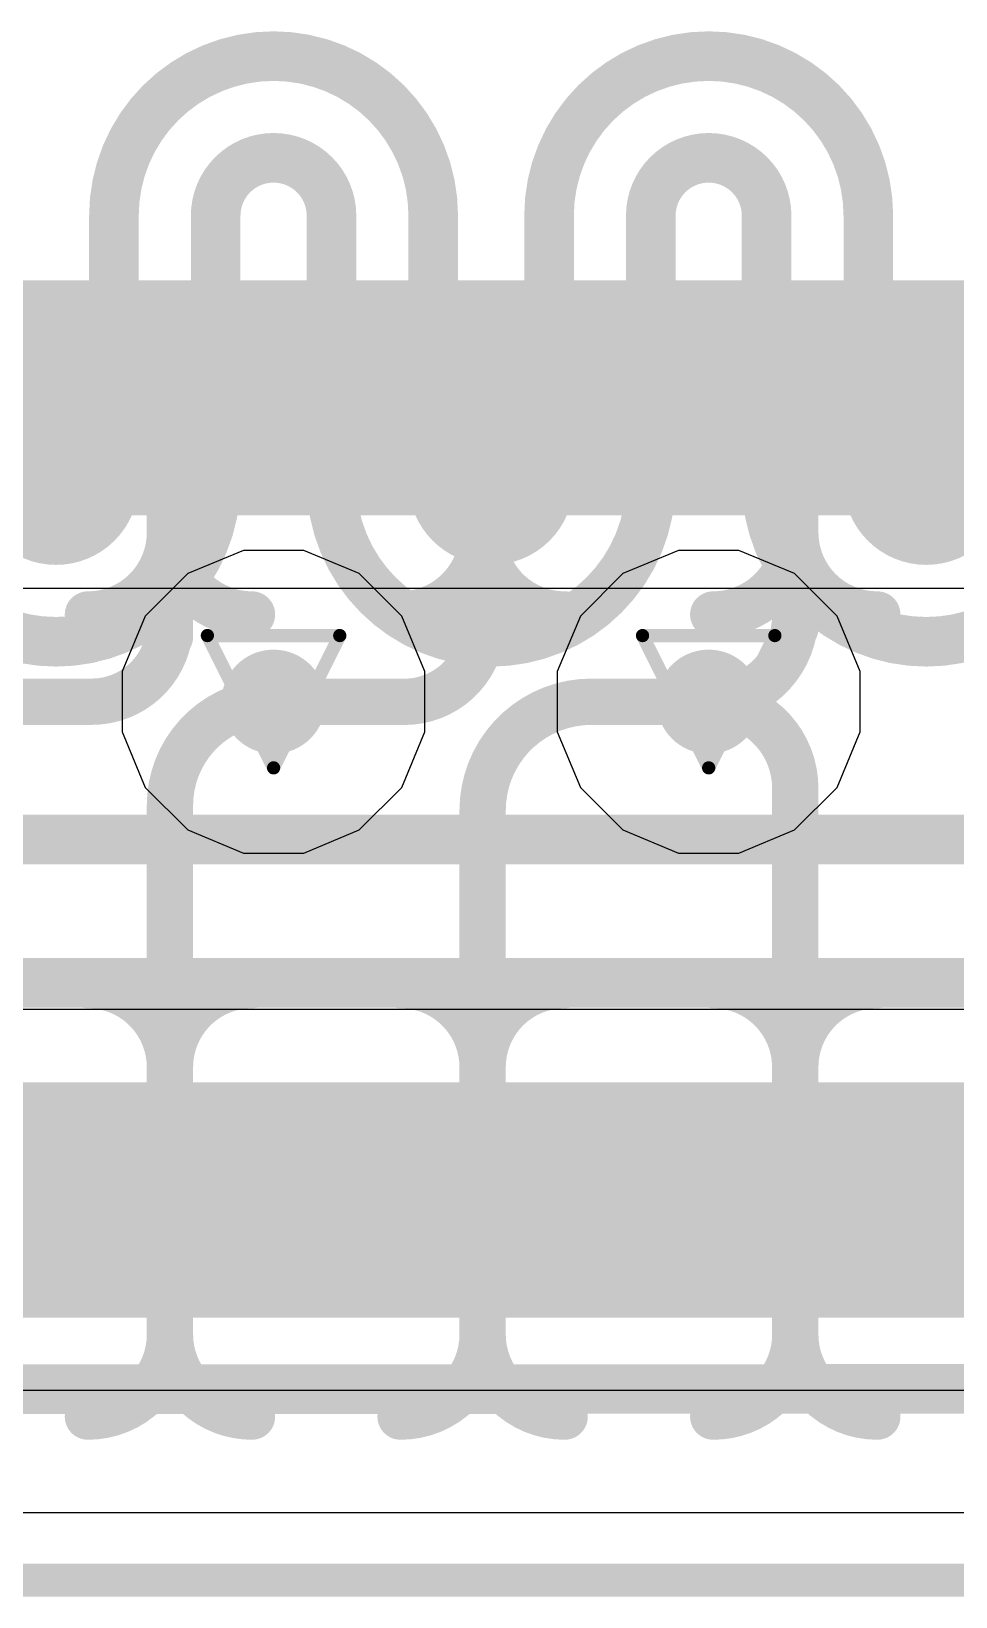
# Model space of a CAD drawing. Header units: inches. Extents: x -5 to 234, y -4 to 104.
# Drawn here: x 64.77 to 68.32, y -3.56 to 2.45 of the extents above; entities that cross this region are included whole.
import ezdxf

# ---------------------------------------------------------------- set-up
doc = ezdxf.new("R2010")
doc.units = ezdxf.units.IN
for name, color, linetype in [('Board Outline', 216, 'Continuous'), ('Bottom Layer', 5, 'Continuous'), ('Drill Drawing', 1, 'Continuous'), ('GND', 16, 'Continuous'), ('POWER', 76, 'Continuous'), ('Top Layer', 1, 'Continuous'), ('Top Solder', 216, 'Continuous'), ('Via Holes', 16, 'Continuous')]:
    doc.layers.add(name, color=color, linetype=linetype)

# ---------------------------------------------------------------- blocks, each defined once
blk = doc.blocks.new('DF40C_100DS_0_4V_51__13')
at = {"layer": 'Top Layer'}
for points in [[(-6.4999997, 0.35000057), (-6.300000099999999, 0.35000057), (-6.300000099999999, -0.35000057), (-6.4999997, -0.35000057)], [(-6.100000499999999, 0.35000057), (-5.900000899999999, 0.35000057), (-5.900000899999999, -0.35000057), (-6.100000499999999, -0.35000057)], [(-5.7000013, 0.35000057), (-5.500001699999999, 0.35000057), (-5.500001699999999, -0.35000057), (-5.7000013, -0.35000057)], [(-5.29999956, 0.35000057), (-5.09999996, 0.35000057), (-5.09999996, -0.35000057), (-5.29999956, -0.35000057)], [(-4.9000029, 0.35000057), (-4.7000033, 0.35000057), (-4.7000033, -0.35000057), (-4.9000029, -0.35000057)], [(-4.49999862, 0.35000057), (-4.29999902, 0.35000057), (-4.29999902, -0.35000057), (-4.49999862, -0.35000057)], [(-4.09999688, 0.34999803), (-3.89999728, 0.34999803), (-3.89999728, -0.35000311), (-4.09999688, -0.35000311)], [(-3.69999768, 0.35000057), (-3.49999808, 0.35000057), (-3.49999808, -0.35000057), (-3.69999768, -0.35000057)], [(-3.300001019999999, 0.35000057), (-3.10000142, 0.35000057), (-3.10000142, -0.35000057), (-3.300001019999999, -0.35000057)], [(-6.50000224, -2.72999835), (-6.30000264, -2.72999835), (-6.30000264, -3.42999949), (-6.50000224, -3.42999949)], [(-6.099995419999999, -2.72999835), (-5.89999582, -2.72999835), (-5.89999582, -3.42999949), (-6.099995419999999, -3.42999949)], [(-5.7000013, -2.72999835), (-5.500001699999999, -2.72999835), (-5.500001699999999, -3.42999949), (-5.7000013, -3.42999949)], [(-5.29999448, -2.72999835), (-5.09999488, -2.72999835), (-5.09999488, -3.42999949), (-5.29999448, -3.42999949)], [(-4.90000036, -2.72999835), (-4.700000759999999, -2.72999835), (-4.700000759999999, -3.42999949), (-4.90000036, -3.42999949)], [(-4.50000116, -2.72999835), (-4.30000156, -2.72999835), (-4.30000156, -3.42999949), (-4.50000116, -3.42999949)], [(-4.09999688, -2.72999581), (-3.89999728, -2.72999581), (-3.89999728, -3.42999695), (-4.09999688, -3.42999695)], [(-3.70000022, -2.72999835), (-3.50000062, -2.72999835), (-3.50000062, -3.42999949), (-3.70000022, -3.42999949)], [(-3.300001019999999, -2.72999835), (-3.10000142, -2.72999835), (-3.10000142, -3.42999949), (-3.300001019999999, -3.42999949)]]:
    blk.add_hatch(color=1, dxfattribs=at).paths.add_polyline_path(points)
at = {"layer": 'Top Solder'}
for points in [[(-6.6015997, 0.45160057), (-6.1984001, 0.45160057), (-6.1984001, -0.45160057), (-6.6015997, -0.45160057)], [(-6.2016005, 0.45160057), (-5.7984009, 0.45160057), (-5.7984009, -0.45160057), (-6.2016005, -0.45160057)], [(-5.8016013, 0.45160057), (-5.398401699999999, 0.45160057), (-5.398401699999999, -0.45160057), (-5.8016013, -0.45160057)], [(-5.401599559999999, 0.45160057), (-4.99839996, 0.45160057), (-4.99839996, -0.45160057), (-5.401599559999999, -0.45160057)], [(-5.001602899999999, 0.45160057), (-4.598403299999999, 0.45160057), (-4.598403299999999, -0.45160057), (-5.001602899999999, -0.45160057)], [(-4.60159862, 0.45160057), (-4.19839902, 0.45160057), (-4.19839902, -0.45160057), (-4.60159862, -0.45160057)], [(-4.201596879999999, 0.4515980299999999), (-3.79839728, 0.4515980299999999), (-3.79839728, -0.45160311), (-4.201596879999999, -0.45160311)], [(-3.80159768, 0.45160057), (-3.39839808, 0.45160057), (-3.39839808, -0.45160057), (-3.80159768, -0.45160057)], [(-3.40160102, 0.45160057), (-2.99840142, 0.45160057), (-2.99840142, -0.45160057), (-3.40160102, -0.45160057)], [(-3.00159928, 0.45160057), (-2.59839968, 0.45160057), (-2.59839968, -0.45160057), (-3.00159928, -0.45160057)], [(-6.60160224, -2.62839835), (-6.198402639999999, -2.62839835), (-6.198402639999999, -3.53159949), (-6.60160224, -3.53159949)], [(-6.201595419999999, -2.62839835), (-5.79839582, -2.62839835), (-5.79839582, -3.53159949), (-6.201595419999999, -3.53159949)], [(-5.8016013, -2.62839835), (-5.398401699999999, -2.62839835), (-5.398401699999999, -3.53159949), (-5.8016013, -3.53159949)], [(-5.40159448, -2.62839835), (-4.998394879999999, -2.62839835), (-4.998394879999999, -3.53159949), (-5.40159448, -3.53159949)], [(-5.001600359999999, -2.62839835), (-4.59840076, -2.62839835), (-4.59840076, -3.53159949), (-5.001600359999999, -3.53159949)], [(-4.60160116, -2.62839835), (-4.19840156, -2.62839835), (-4.19840156, -3.53159949), (-4.60160116, -3.53159949)], [(-4.201596879999999, -2.62839581), (-3.79839728, -2.62839581), (-3.79839728, -3.53159695), (-4.201596879999999, -3.53159695)], [(-3.80160022, -2.62839835), (-3.39840062, -2.62839835), (-3.39840062, -3.53159949), (-3.80160022, -3.53159949)], [(-3.40160102, -2.62839835), (-2.99840142, -2.62839835), (-2.99840142, -3.53159949), (-3.40160102, -3.53159949)], [(-3.00159928, -2.62839835), (-2.59839968, -2.62839835), (-2.59839968, -3.53159949), (-3.00159928, -3.53159949)]]:
    blk.add_hatch(color=216, dxfattribs=at).paths.add_polyline_path(points)

msp = doc.modelspace()

# ---------------------------------------------------------------- hatches: boundary and pattern name
at = {"layer": 'Bottom Layer'}
h = msp.add_hatch(color=5, dxfattribs=at)
edge = h.paths.add_edge_path()
edge.add_arc((65.69759275999999, -0.12700254), 0.1999996, 0, 360)
h = msp.add_hatch(color=5, dxfattribs=at)
edge = h.paths.add_edge_path()
edge.add_arc((67.36760212, -0.12700254), 0.1999996, 0, 360)
at = {"layer": 'GND'}
h = msp.add_hatch(color=16, dxfattribs=at)
edge = h.paths.add_edge_path()
edge.add_arc((65.69759275999999, -0.12700254), 0.1999996, 0, 360)
h = msp.add_hatch(color=16, dxfattribs=at)
edge = h.paths.add_edge_path()
edge.add_arc((67.36760212, -0.12700254), 0.1999996, 0, 360)
at = {"layer": 'POWER'}
h = msp.add_hatch(color=76, dxfattribs=at)
edge = h.paths.add_edge_path()
edge.add_arc((65.69759275999999, -0.12700254), 0.1999996, 0, 360)
h = msp.add_hatch(color=76, dxfattribs=at)
edge = h.paths.add_edge_path()
edge.add_arc((67.36760212, -0.12700254), 0.1999996, 0, 360)
at = {"layer": 'Top Layer'}
h = msp.add_hatch(color=1, dxfattribs=at)
edge = h.paths.add_edge_path()
edge.add_arc((65.69759275999999, -0.12700254), 0.1999996, 0, 360)
h = msp.add_hatch(color=1, dxfattribs=at)
edge = h.paths.add_edge_path()
edge.add_arc((67.36760212, -0.12700254), 0.1999996, 0, 360)
at = {"layer": 'Via Holes'}
h = msp.add_hatch(color=7, dxfattribs=at)
edge = h.paths.add_edge_path()
edge.add_arc((65.69759275999999, -0.12700254), 0.0999998, 0, 360)
h = msp.add_hatch(color=7, dxfattribs=at)
edge = h.paths.add_edge_path()
edge.add_arc((67.36760212, -0.12700254), 0.0999998, 0, 360)

# ---------------------------------------------------------------- linework, layer by layer
at = {"layer": 'Board Outline'}
msp.add_lwpolyline([(-0.4520183999999999, -3.5000438, 0.127, 0.127, 0), (88.4519821, -3.5000438, 0.127, 0.127, 0)], format="xyseb", dxfattribs=at)
at = {"layer": 'Bottom Layer'}
for points in [[(65.08484062, 1.73925992, 0.1905, 0.1905, -0.9999999999999999), (66.31034998, 1.73925992, 0.1905, 0.1905, 0)], [(66.75484997999999, 1.73925992, 0.1905, 0.1905, -0.9999999999999999), (67.98035934, 1.73925992, 0.1905, 0.1905, 0)], [(65.4753453, 1.73925992, 0.1905, 0.1905, -0.9999999999999999), (65.9198453, 1.73925992, 0.1905, 0.1905, 0)], [(67.14535466, 1.73925992, 0.1905, 0.1905, -0.9999999999999999), (67.58985466, 1.73925992, 0.1905, 0.1905, 0)], [(65.08484062, 0.71591678, 0.1905, 0.1905, 0), (65.08484062, 1.73925992, 0.1905, 0.1905, 0)], [(65.4753453, 0.71591678, 0.1905, 0.1905, 0), (65.4753453, 1.73925992, 0.1905, 0.1905, 0)], [(65.9198453, 0.71591678, 0.1905, 0.1905, 0), (65.9198453, 1.73925992, 0.1905, 0.1905, 0)], [(66.31034998, 0.71591678, 0.1905, 0.1905, 0), (66.31034998, 1.73925992, 0.1905, 0.1905, 0)], [(66.75484997999999, 0.71591678, 0.1905, 0.1905, 0), (66.75484997999999, 1.73925992, 0.1905, 0.1905, 0)], [(67.14535466, 0.71591678, 0.1905, 0.1905, 0), (67.14535466, 1.73925992, 0.1905, 0.1905, 0)], [(67.58985466, 0.71591678, 0.1905, 0.1905, 0), (67.58985466, 1.73925992, 0.1905, 0.1905, 0)], [(67.98035934, 0.71591678, 0.1905, 0.1905, 0), (67.98035934, 1.73925992, 0.1905, 0.1905, 0)], [(65.4753453, 0.71591678, 0.1905, 0.1905, -0.9999999999999999), (64.24983594, 0.71591678, 0.1905, 0.1905, 0)], [(65.08484062, 0.71591678, 0.1905, 0.1905, -0.9999999999999999), (64.64034061999999, 0.71591678, 0.1905, 0.1905, 0)], [(67.14535466, 0.71591678, 0.1905, 0.1905, -0.9999999999999999), (65.9198453, 0.71591678, 0.1905, 0.1905, 0)], [(66.75484997999999, 0.71591678, 0.1905, 0.1905, -0.9999999999999999), (66.31034998, 0.71591678, 0.1905, 0.1905, 0)], [(68.81536401999999, 0.71591678, 0.1905, 0.1905, -0.9999999999999999), (67.58985466, 0.71591678, 0.1905, 0.1905, 0)], [(68.42485934, 0.71591678, 0.1905, 0.1905, -0.9999999999999999), (67.98035934, 0.71591678, 0.1905, 0.1905, 0)], [(60.1213174, -0.6559346799999999, 0.18999962, 0.18999962, 0), (77.78324549999999, -0.6559346799999999, 0.18999962, 0.18999962, 0)], [(61.29992058, -1.20635268, 0.18999962, 0.18999962, 0), (77.73409142, -1.20635268, 0.18999962, 0.18999962, 0)], [(60.82910871999999, -2.37709964, 0.1905, 0.1905, 0), (80.04775202, -2.37243874, 0.1905, 0.1905, 0)], [(56.84258887999999, -2.7685619, 0.1905, 0.1905, 0), (80.04784854, -2.76293834, 0.1905, 0.1905, 0)]]:
    msp.add_lwpolyline(points, format="xyseb", dxfattribs=at)
for points in [[(65.03721562, 1.73925992, 0.09524999999999999, 0.09524999999999999, 1), (65.13246561999999, 1.73925992, 0.09524999999999999, 0.09524999999999999, 1)], [(65.03721562, 1.73925992, 0.09524999999999999, 0.09524999999999999, 1), (65.13246561999999, 1.73925992, 0.09524999999999999, 0.09524999999999999, 1)], [(65.42772029999999, 1.73925992, 0.09524999999999999, 0.09524999999999999, 1), (65.5229703, 1.73925992, 0.09524999999999999, 0.09524999999999999, 1)], [(65.42772029999999, 1.73925992, 0.09524999999999999, 0.09524999999999999, 1), (65.5229703, 1.73925992, 0.09524999999999999, 0.09524999999999999, 1)], [(65.8722203, 1.73925992, 0.09524999999999999, 0.09524999999999999, 1), (65.9674703, 1.73925992, 0.09524999999999999, 0.09524999999999999, 1)], [(65.8722203, 1.73925992, 0.09524999999999999, 0.09524999999999999, 1), (65.9674703, 1.73925992, 0.09524999999999999, 0.09524999999999999, 1)], [(66.26272498, 1.73925992, 0.09524999999999999, 0.09524999999999999, 1), (66.35797498, 1.73925992, 0.09524999999999999, 0.09524999999999999, 1)], [(66.26272498, 1.73925992, 0.09524999999999999, 0.09524999999999999, 1), (66.35797498, 1.73925992, 0.09524999999999999, 0.09524999999999999, 1)], [(66.70722497999999, 1.73925992, 0.09524999999999999, 0.09524999999999999, 1), (66.80247498, 1.73925992, 0.09524999999999999, 0.09524999999999999, 1)], [(66.70722497999999, 1.73925992, 0.09524999999999999, 0.09524999999999999, 1), (66.80247498, 1.73925992, 0.09524999999999999, 0.09524999999999999, 1)], [(67.09772966, 1.73925992, 0.09524999999999999, 0.09524999999999999, 1), (67.19297965999999, 1.73925992, 0.09524999999999999, 0.09524999999999999, 1)], [(67.09772966, 1.73925992, 0.09524999999999999, 0.09524999999999999, 1), (67.19297965999999, 1.73925992, 0.09524999999999999, 0.09524999999999999, 1)], [(67.54222965999999, 1.73925992, 0.09524999999999999, 0.09524999999999999, 1), (67.63747966, 1.73925992, 0.09524999999999999, 0.09524999999999999, 1)], [(67.54222965999999, 1.73925992, 0.09524999999999999, 0.09524999999999999, 1), (67.63747966, 1.73925992, 0.09524999999999999, 0.09524999999999999, 1)], [(67.93273434, 1.73925992, 0.09524999999999999, 0.09524999999999999, 1), (68.02798433999999, 1.73925992, 0.09524999999999999, 0.09524999999999999, 1)], [(67.93273434, 1.73925992, 0.09524999999999999, 0.09524999999999999, 1), (68.02798433999999, 1.73925992, 0.09524999999999999, 0.09524999999999999, 1)], [(65.03721562, 0.71591678, 0.09524999999999999, 0.09524999999999999, 1), (65.13246561999999, 0.71591678, 0.09524999999999999, 0.09524999999999999, 1)], [(65.03721562, 0.71591678, 0.09524999999999999, 0.09524999999999999, 1), (65.13246561999999, 0.71591678, 0.09524999999999999, 0.09524999999999999, 1)], [(65.42772029999999, 0.71591678, 0.09524999999999999, 0.09524999999999999, 1), (65.5229703, 0.71591678, 0.09524999999999999, 0.09524999999999999, 1)], [(65.42772029999999, 0.71591678, 0.09524999999999999, 0.09524999999999999, 1), (65.5229703, 0.71591678, 0.09524999999999999, 0.09524999999999999, 1)], [(65.8722203, 0.71591678, 0.09524999999999999, 0.09524999999999999, 1), (65.9674703, 0.71591678, 0.09524999999999999, 0.09524999999999999, 1)], [(65.8722203, 0.71591678, 0.09524999999999999, 0.09524999999999999, 1), (65.9674703, 0.71591678, 0.09524999999999999, 0.09524999999999999, 1)], [(66.26272498, 0.71591678, 0.09524999999999999, 0.09524999999999999, 1), (66.35797498, 0.71591678, 0.09524999999999999, 0.09524999999999999, 1)], [(66.26272498, 0.71591678, 0.09524999999999999, 0.09524999999999999, 1), (66.35797498, 0.71591678, 0.09524999999999999, 0.09524999999999999, 1)], [(66.70722497999999, 0.71591678, 0.09524999999999999, 0.09524999999999999, 1), (66.80247498, 0.71591678, 0.09524999999999999, 0.09524999999999999, 1)], [(66.70722497999999, 0.71591678, 0.09524999999999999, 0.09524999999999999, 1), (66.80247498, 0.71591678, 0.09524999999999999, 0.09524999999999999, 1)], [(67.09772966, 0.71591678, 0.09524999999999999, 0.09524999999999999, 1), (67.19297965999999, 0.71591678, 0.09524999999999999, 0.09524999999999999, 1)], [(67.09772966, 0.71591678, 0.09524999999999999, 0.09524999999999999, 1), (67.19297965999999, 0.71591678, 0.09524999999999999, 0.09524999999999999, 1)], [(67.54222965999999, 0.71591678, 0.09524999999999999, 0.09524999999999999, 1), (67.63747966, 0.71591678, 0.09524999999999999, 0.09524999999999999, 1)], [(67.54222965999999, 0.71591678, 0.09524999999999999, 0.09524999999999999, 1), (67.63747966, 0.71591678, 0.09524999999999999, 0.09524999999999999, 1)], [(67.93273434, 0.71591678, 0.09524999999999999, 0.09524999999999999, 1), (68.02798433999999, 0.71591678, 0.09524999999999999, 0.09524999999999999, 1)], [(67.93273434, 0.71591678, 0.09524999999999999, 0.09524999999999999, 1), (68.02798433999999, 0.71591678, 0.09524999999999999, 0.09524999999999999, 1)]]:
    msp.add_lwpolyline(points, format="xyseb", close=True, dxfattribs=at)
at = {"layer": 'Drill Drawing'}
for points in [[(65.44359276, 0.12699746, 0.0508, 0.0508, 0), (65.95159276, 0.12699746, 0.0508, 0.0508, 0)], [(65.44359276, 0.12699746, 0.0508, 0.0508, 0), (65.69759275999999, -0.38100254, 0.0508, 0.0508, 0)], [(65.69759275999999, -0.38100254, 0.0508, 0.0508, 0), (65.95159276, 0.12699746, 0.0508, 0.0508, 0)], [(67.11360212, 0.12699746, 0.0508, 0.0508, 0), (67.62160211999999, 0.12699746, 0.0508, 0.0508, 0)], [(67.11360212, 0.12699746, 0.0508, 0.0508, 0), (67.36760212, -0.38100254, 0.0508, 0.0508, 0)], [(67.36760212, -0.38100254, 0.0508, 0.0508, 0), (67.62160211999999, 0.12699746, 0.0508, 0.0508, 0)]]:
    msp.add_lwpolyline(points, format="xyseb", dxfattribs=at)
for points in [[(65.43089275999999, 0.12699746, 0.0254, 0.0254, 1), (65.45629276, 0.12699746, 0.0254, 0.0254, 1)], [(65.43089275999999, 0.12699746, 0.0254, 0.0254, 1), (65.45629276, 0.12699746, 0.0254, 0.0254, 1)], [(65.93889275999999, 0.12699746, 0.0254, 0.0254, 1), (65.96429276, 0.12699746, 0.0254, 0.0254, 1)], [(65.93889275999999, 0.12699746, 0.0254, 0.0254, 1), (65.96429276, 0.12699746, 0.0254, 0.0254, 1)], [(67.10090212, 0.12699746, 0.0254, 0.0254, 1), (67.12630212, 0.12699746, 0.0254, 0.0254, 1)], [(67.10090212, 0.12699746, 0.0254, 0.0254, 1), (67.12630212, 0.12699746, 0.0254, 0.0254, 1)], [(67.60890212, 0.12699746, 0.0254, 0.0254, 1), (67.63430212, 0.12699746, 0.0254, 0.0254, 1)], [(67.60890212, 0.12699746, 0.0254, 0.0254, 1), (67.63430212, 0.12699746, 0.0254, 0.0254, 1)], [(65.68489276, -0.38100254, 0.0254, 0.0254, 1), (65.71029276, -0.38100254, 0.0254, 0.0254, 1)], [(65.68489276, -0.38100254, 0.0254, 0.0254, 1), (65.71029276, -0.38100254, 0.0254, 0.0254, 1)], [(67.35490211999999, -0.38100254, 0.0254, 0.0254, 1), (67.38030212, -0.38100254, 0.0254, 0.0254, 1)], [(67.35490211999999, -0.38100254, 0.0254, 0.0254, 1), (67.38030212, -0.38100254, 0.0254, 0.0254, 1)]]:
    msp.add_lwpolyline(points, format="xyseb", close=True, dxfattribs=at)
at = {"layer": 'GND'}
msp.add_line((86.25539772, -3.24108064), (41.75993172, -3.24108064), dxfattribs=at)
at = {"layer": 'POWER'}
for p, q in [((65.5820253, 0.45399706), (65.36848241999999, 0.3655441)), ((65.81316022, 0.45399706), (65.5820253, 0.45399706)), ((66.0267031, 0.3655441), (65.81316022, 0.45399706)), ((67.25203465999999, 0.45399706), (67.03849177999999, 0.3655441)), ((67.48316958, 0.45399706), (67.25203465999999, 0.45399706)), ((67.69671246, 0.3655441), (67.48316958, 0.45399706)), ((65.36848241999999, 0.3655441), (65.20504612, 0.2021078)), ((66.19013939999999, 0.2021078), (66.0267031, 0.3655441)), ((67.03849177999999, 0.3655441), (66.87505548, 0.2021078)), ((67.86014875999999, 0.2021078), (67.69671246, 0.3655441)), ((65.20504612, 0.2021078), (65.11659316, -0.01143508)), ((66.27859236, -0.01143508), (66.19013939999999, 0.2021078)), ((66.87505548, 0.2021078), (66.78660251999999, -0.01143508)), ((67.94860172, -0.01143508), (67.86014875999999, 0.2021078)), ((65.11659316, -0.01143508), (65.11659316, -0.24257)), ((66.27859236, -0.24257), (66.27859236, -0.01143508)), ((66.78660251999999, -0.01143508), (66.78660251999999, -0.24257)), ((67.94860172, -0.24257), (67.94860172, -0.01143508)), ((65.11659316, -0.24257), (65.20504612, -0.4561128799999999)), ((66.19013939999999, -0.4561128799999999), (66.27859236, -0.24257)), ((66.78660251999999, -0.24257), (66.87505548, -0.4561128799999999)), ((67.86014875999999, -0.4561128799999999), (67.94860172, -0.24257)), ((65.20504612, -0.4561128799999999), (65.36848241999999, -0.6195491799999999)), ((66.0267031, -0.6195491799999999), (66.19013939999999, -0.4561128799999999)), ((66.87505548, -0.4561128799999999), (67.03849177999999, -0.6195491799999999)), ((67.69671246, -0.6195491799999999), (67.86014875999999, -0.4561128799999999)), ((65.36848241999999, -0.6195491799999999), (65.5820253, -0.70800214)), ((65.81316022, -0.70800214), (66.0267031, -0.6195491799999999)), ((67.03849177999999, -0.6195491799999999), (67.25203465999999, -0.70800214)), ((67.48316958, -0.70800214), (67.69671246, -0.6195491799999999)), ((65.5820253, -0.70800214), (65.81316022, -0.70800214)), ((67.25203465999999, -0.70800214), (67.48316958, -0.70800214)), ((86.25539772, -3.24108064), (56.30680128, -3.24108064))]:
    msp.add_line(p, q, dxfattribs=at)
at = {"layer": 'Top Layer'}
for p, q in [((62.98098402, 0.3088894), (66.81899005999999, 0.3088894)), ((66.81899005999999, 0.3088894), (66.81899005999999, 0.30888686)), ((66.81899005999999, 0.30888686), (67.78098965999999, 0.30888686)), ((67.78098965999999, 0.30888686), (67.78098965999999, 0.3088894)), ((67.78098965999999, 0.3088894), (70.41898794, 0.3088894)), ((66.81899005999999, -1.30911092), (62.98098402, -1.30911092)), ((67.78098965999999, -1.30910838), (66.81899005999999, -1.30910838)), ((66.81899005999999, -1.30910838), (66.81899005999999, -1.30911092)), ((67.78098965999999, -1.30911092), (67.78098965999999, -1.30910838)), ((70.41898794, -1.30911092), (67.78098965999999, -1.30911092)), ((62.8189879, -2.77110952), (67.38098538, -2.77110952)), ((67.38098538, -2.77110952), (67.38098538, -2.77110698)), ((67.38098538, -2.77110698), (67.61898592, -2.77110698)), ((67.61898592, -2.77110698), (67.61898592, -2.77110952)), ((67.61898592, -2.77110952), (71.78098674, -2.77110952)), ((86.25539772, -3.24108064), (41.75993172, -3.24108064))]:
    msp.add_line(p, q, dxfattribs=at)
for points in [[(65.29991765999999, 0.5227497799999999, 0.1778, 0.1778, 0), (65.29991765999999, 1.02902258, 0.1778, 0.1778, 0)], [(66.49991526, 0.5227497799999999, 0.1778, 0.1778, 0), (66.49991526, 1.02902258, 0.1778, 0.1778, 0)], [(67.69992047999999, 0.5227497799999999, 0.1778, 0.1778, 0), (67.69992047999999, 1.02902258, 0.1778, 0.1778, 0)], [(65.29991765999999, 0.5227497799999999, 0.1778, 0.1778, -0.4142135623730951), (64.98507704000001, 0.20790916, 0.1778, 0.1778, 0)], [(65.29991765999999, 0.12219686, 0.1778, 0.1778, 0), (65.29991765999999, 0.5227497799999999, 0.1778, 0.1778, 0)], [(65.61475827999999, 0.20790916, 0.1778, 0.1778, -0.4142135623730951), (65.29991765999999, 0.5227497799999999, 0.1778, 0.1778, 0)], [(66.49991526, 0.5227497799999999, 0.1778, 0.1778, -0.4142135623730951), (66.18507464, 0.20790916, 0.1778, 0.1778, 0)], [(66.49991526, 0.12168378, 0.1778, 0.1778, 0), (66.49991526, 0.5227497799999999, 0.1778, 0.1778, 0)], [(66.81475587999999, 0.20790916, 0.1778, 0.1778, -0.4142135623730951), (66.49991526, 0.5227497799999999, 0.1778, 0.1778, 0)], [(67.69992047999999, 0.5227497799999999, 0.1778, 0.1778, -0.4142135623730951), (67.38507985999999, 0.20790916, 0.1778, 0.1778, 0)], [(67.69992047999999, 0.15451582, 0.1778, 0.1778, 0), (67.69992047999999, 0.5227497799999999, 0.1778, 0.1778, 0)], [(68.0147611, 0.20790916, 0.1778, 0.1778, -0.4142135623730951), (67.69992047999999, 0.5227497799999999, 0.1778, 0.1778, 0)], [(65.29991765999999, 0.17299686, 0.1778, 0.1778, -0.4142135623730951), (64.99991826, -0.12700254, 0.1778, 0.1778, 0)], [(66.49991526, 0.17248378, 0.1778, 0.1778, -0.4142135623730951), (66.1999184, -0.12751308, 0.1778, 0.1778, 0)], [(67.69992047999999, 0.20531582, 0.1778, 0.1778, -0.4142135623730951), (67.36760212, -0.12700254, 0.1778, 0.1778, 0)], [(64.0275834, -0.12700254, 0.1778, 0.1778, 0), (64.99991826, -0.12700254, 0.1778, 0.1778, 0)], [(65.29992274, -0.52467256, 0.1778, 0.1778, -0.4142135623730951), (65.69759275999999, -0.12700254, 0.1778, 0.1778, 0)], [(65.69759275999999, -0.12751308, 0.1778, 0.1778, 0), (65.69759275999999, -0.12700254, 0.1778, 0.1778, 0)], [(65.69759275999999, -0.12751308, 0.1778, 0.1778, 0), (66.1999184, -0.12751308, 0.1778, 0.1778, 0)], [(66.4999178, -0.54455822, 0.1778, 0.1778, -0.4142135623730951), (66.91747348, -0.12700254, 0.1778, 0.1778, 0)], [(66.91747348, -0.12700254, 0.1778, 0.1778, 0), (67.36760212, -0.12700254, 0.1778, 0.1778, 0)], [(67.36760212, -0.12700254, 0.1778, 0.1778, -0.4142135623730951), (67.69991793999999, -0.45931836, 0.1778, 0.1778, 0)], [(67.69991793999999, -2.00017634, 0.1778, 0.1778, 0), (67.69991793999999, -0.45931836, 0.1778, 0.1778, 0)], [(65.29992274, -2.00017634, 0.1778, 0.1778, 0), (65.29992274, -0.52467256, 0.1778, 0.1778, 0)], [(66.4999178, -2.00017634, 0.1778, 0.1778, 0), (66.4999178, -0.54455822, 0.1778, 0.1778, 0)], [(64.98501354, -1.2153265, 0.1778, 0.1778, -0.4142135623730951), (65.29985416, -1.53016712, 0.1778, 0.1778, 0)], [(65.29985416, -1.53016712, 0.1778, 0.1778, -0.4142135623730951), (65.61469478, -1.2153265, 0.1778, 0.1778, 0)], [(66.1850086, -1.2153265, 0.1778, 0.1778, -0.4142135623730951), (66.49984922, -1.53016712, 0.1778, 0.1778, 0)], [(66.49984922, -1.53016712, 0.1778, 0.1778, -0.4142135623730951), (66.81468983999999, -1.2153265, 0.1778, 0.1778, 0)], [(67.38500873999999, -1.2153265, 0.1778, 0.1778, -0.4142135623730951), (67.69984936, -1.53016712, 0.1778, 0.1778, 0)], [(67.69984936, -1.53016712, 0.1778, 0.1778, -0.4142135623730951), (68.01468998, -1.2153265, 0.1778, 0.1778, 0)], [(65.29992274, -2.55724914, 0.1778, 0.1778, 0), (65.29992274, -2.05097634, 0.1778, 0.1778, 0)], [(66.4999178, -2.55724914, 0.1778, 0.1778, 0), (66.4999178, -2.05097634, 0.1778, 0.1778, 0)], [(67.69991793999999, -2.55724914, 0.1778, 0.1778, 0), (67.69991793999999, -2.05097634, 0.1778, 0.1778, 0)], [(65.29992274, -2.55724914, 0.1778, 0.1778, -0.4142135623730951), (64.98508211999999, -2.87208976, 0.1778, 0.1778, 0)], [(65.61476336, -2.87208976, 0.1778, 0.1778, -0.4142135623730951), (65.29992274, -2.55724914, 0.1778, 0.1778, 0)], [(66.4999178, -2.55724914, 0.1778, 0.1778, -0.4142135623730951), (66.18507718, -2.87208976, 0.1778, 0.1778, 0)], [(66.81475841999999, -2.87208976, 0.1778, 0.1778, -0.4142135623730951), (66.4999178, -2.55724914, 0.1778, 0.1778, 0)], [(67.69991793999999, -2.55724914, 0.1778, 0.1778, -0.4142135623730951), (67.38507732, -2.87208976, 0.1778, 0.1778, 0)], [(68.01475856, -2.87208976, 0.1778, 0.1778, -0.4142135623730951), (67.69991793999999, -2.55724914, 0.1778, 0.1778, 0)]]:
    msp.add_lwpolyline(points, format="xyseb", dxfattribs=at)
for points in [[(65.25546766, 1.02902258, 0.08889999999999999, 0.08889999999999999, 1), (65.34436766, 1.02902258, 0.08889999999999999, 0.08889999999999999, 1)], [(66.45546526, 1.02902258, 0.08889999999999999, 0.08889999999999999, 1), (66.54436525999999, 1.02902258, 0.08889999999999999, 0.08889999999999999, 1)], [(67.65547047999999, 1.02902258, 0.08889999999999999, 0.08889999999999999, 1), (67.74437047999999, 1.02902258, 0.08889999999999999, 0.08889999999999999, 1)], [(65.25546766, 0.5227497799999999, 0.08889999999999999, 0.08889999999999999, 1), (65.34436766, 0.5227497799999999, 0.08889999999999999, 0.08889999999999999, 1)], [(65.25546766, 0.5227497799999999, 0.08889999999999999, 0.08889999999999999, 1), (65.34436766, 0.5227497799999999, 0.08889999999999999, 0.08889999999999999, 1)], [(65.25546766, 0.5227497799999999, 0.08889999999999999, 0.08889999999999999, 1), (65.34436766, 0.5227497799999999, 0.08889999999999999, 0.08889999999999999, 1)], [(65.25546766, 0.5227497799999999, 0.08889999999999999, 0.08889999999999999, 1), (65.34436766, 0.5227497799999999, 0.08889999999999999, 0.08889999999999999, 1)], [(66.45546526, 0.5227497799999999, 0.08889999999999999, 0.08889999999999999, 1), (66.54436525999999, 0.5227497799999999, 0.08889999999999999, 0.08889999999999999, 1)], [(66.45546526, 0.5227497799999999, 0.08889999999999999, 0.08889999999999999, 1), (66.54436525999999, 0.5227497799999999, 0.08889999999999999, 0.08889999999999999, 1)], [(66.45546526, 0.5227497799999999, 0.08889999999999999, 0.08889999999999999, 1), (66.54436525999999, 0.5227497799999999, 0.08889999999999999, 0.08889999999999999, 1)], [(66.45546526, 0.5227497799999999, 0.08889999999999999, 0.08889999999999999, 1), (66.54436525999999, 0.5227497799999999, 0.08889999999999999, 0.08889999999999999, 1)], [(67.65547047999999, 0.5227497799999999, 0.08889999999999999, 0.08889999999999999, 1), (67.74437047999999, 0.5227497799999999, 0.08889999999999999, 0.08889999999999999, 1)], [(67.65547047999999, 0.5227497799999999, 0.08889999999999999, 0.08889999999999999, 1), (67.74437047999999, 0.5227497799999999, 0.08889999999999999, 0.08889999999999999, 1)], [(67.65547047999999, 0.5227497799999999, 0.08889999999999999, 0.08889999999999999, 1), (67.74437047999999, 0.5227497799999999, 0.08889999999999999, 0.08889999999999999, 1)], [(67.65547047999999, 0.5227497799999999, 0.08889999999999999, 0.08889999999999999, 1), (67.74437047999999, 0.5227497799999999, 0.08889999999999999, 0.08889999999999999, 1)], [(64.94062704, 0.20790916, 0.08889999999999999, 0.08889999999999999, 1), (65.02952704, 0.20790916, 0.08889999999999999, 0.08889999999999999, 1)], [(65.25546766, 0.17299686, 0.08889999999999999, 0.08889999999999999, 1), (65.34436766, 0.17299686, 0.08889999999999999, 0.08889999999999999, 1)], [(65.57030827999999, 0.20790916, 0.08889999999999999, 0.08889999999999999, 1), (65.65920827999999, 0.20790916, 0.08889999999999999, 0.08889999999999999, 1)], [(66.14062464, 0.20790916, 0.08889999999999999, 0.08889999999999999, 1), (66.22952464, 0.20790916, 0.08889999999999999, 0.08889999999999999, 1)], [(66.45546526, 0.17248378, 0.08889999999999999, 0.08889999999999999, 1), (66.54436525999999, 0.17248378, 0.08889999999999999, 0.08889999999999999, 1)], [(66.77030588, 0.20790916, 0.08889999999999999, 0.08889999999999999, 1), (66.85920587999999, 0.20790916, 0.08889999999999999, 0.08889999999999999, 1)], [(67.34062985999999, 0.20790916, 0.08889999999999999, 0.08889999999999999, 1), (67.42952986, 0.20790916, 0.08889999999999999, 0.08889999999999999, 1)], [(67.65547047999999, 0.20531582, 0.08889999999999999, 0.08889999999999999, 1), (67.74437047999999, 0.20531582, 0.08889999999999999, 0.08889999999999999, 1)], [(67.65547047999999, 0.15451582, 0.08889999999999999, 0.08889999999999999, 1), (67.74437047999999, 0.15451582, 0.08889999999999999, 0.08889999999999999, 1)], [(67.9703111, 0.20790916, 0.08889999999999999, 0.08889999999999999, 1), (68.0592111, 0.20790916, 0.08889999999999999, 0.08889999999999999, 1)], [(65.25546766, 0.12219686, 0.08889999999999999, 0.08889999999999999, 1), (65.34436766, 0.12219686, 0.08889999999999999, 0.08889999999999999, 1)], [(66.45546526, 0.12168378, 0.08889999999999999, 0.08889999999999999, 1), (66.54436525999999, 0.12168378, 0.08889999999999999, 0.08889999999999999, 1)], [(64.95546826, -0.12700254, 0.08889999999999999, 0.08889999999999999, 1), (65.04436826, -0.12700254, 0.08889999999999999, 0.08889999999999999, 1)], [(64.95546826, -0.12700254, 0.08889999999999999, 0.08889999999999999, 1), (65.04436826, -0.12700254, 0.08889999999999999, 0.08889999999999999, 1)], [(65.65314276, -0.12700254, 0.08889999999999999, 0.08889999999999999, 1), (65.74204276, -0.12700254, 0.08889999999999999, 0.08889999999999999, 1)], [(65.65314276, -0.12700254, 0.08889999999999999, 0.08889999999999999, 1), (65.74204276, -0.12700254, 0.08889999999999999, 0.08889999999999999, 1)], [(65.65314276, -0.12751308, 0.08889999999999999, 0.08889999999999999, 1), (65.74204276, -0.12751308, 0.08889999999999999, 0.08889999999999999, 1)], [(65.65314276, -0.12751308, 0.08889999999999999, 0.08889999999999999, 1), (65.74204276, -0.12751308, 0.08889999999999999, 0.08889999999999999, 1)], [(66.1554684, -0.12751308, 0.08889999999999999, 0.08889999999999999, 1), (66.2443684, -0.12751308, 0.08889999999999999, 0.08889999999999999, 1)], [(66.1554684, -0.12751308, 0.08889999999999999, 0.08889999999999999, 1), (66.2443684, -0.12751308, 0.08889999999999999, 0.08889999999999999, 1)], [(66.87302348, -0.12700254, 0.08889999999999999, 0.08889999999999999, 1), (66.96192348, -0.12700254, 0.08889999999999999, 0.08889999999999999, 1)], [(66.87302348, -0.12700254, 0.08889999999999999, 0.08889999999999999, 1), (66.96192348, -0.12700254, 0.08889999999999999, 0.08889999999999999, 1)], [(67.32315211999999, -0.12700254, 0.08889999999999999, 0.08889999999999999, 1), (67.41205212, -0.12700254, 0.08889999999999999, 0.08889999999999999, 1)], [(67.32315211999999, -0.12700254, 0.08889999999999999, 0.08889999999999999, 1), (67.41205212, -0.12700254, 0.08889999999999999, 0.08889999999999999, 1)], [(67.32315211999999, -0.12700254, 0.08889999999999999, 0.08889999999999999, 1), (67.41205212, -0.12700254, 0.08889999999999999, 0.08889999999999999, 1)], [(67.65546794, -0.45931836, 0.08889999999999999, 0.08889999999999999, 1), (67.74436793999999, -0.45931836, 0.08889999999999999, 0.08889999999999999, 1)], [(67.65546794, -0.45931836, 0.08889999999999999, 0.08889999999999999, 1), (67.74436793999999, -0.45931836, 0.08889999999999999, 0.08889999999999999, 1)], [(65.25547274, -0.52467256, 0.08889999999999999, 0.08889999999999999, 1), (65.34437274, -0.52467256, 0.08889999999999999, 0.08889999999999999, 1)], [(65.25547274, -0.52467256, 0.08889999999999999, 0.08889999999999999, 1), (65.34437274, -0.52467256, 0.08889999999999999, 0.08889999999999999, 1)], [(66.4554678, -0.54455822, 0.08889999999999999, 0.08889999999999999, 1), (66.5443678, -0.54455822, 0.08889999999999999, 0.08889999999999999, 1)], [(66.4554678, -0.54455822, 0.08889999999999999, 0.08889999999999999, 1), (66.5443678, -0.54455822, 0.08889999999999999, 0.08889999999999999, 1)], [(64.94056354, -1.2153265, 0.08889999999999999, 0.08889999999999999, 1), (65.02946354, -1.2153265, 0.08889999999999999, 0.08889999999999999, 1)], [(65.57024478, -1.2153265, 0.08889999999999999, 0.08889999999999999, 1), (65.65914477999999, -1.2153265, 0.08889999999999999, 0.08889999999999999, 1)], [(66.1405586, -1.2153265, 0.08889999999999999, 0.08889999999999999, 1), (66.2294586, -1.2153265, 0.08889999999999999, 0.08889999999999999, 1)], [(66.77023983999999, -1.2153265, 0.08889999999999999, 0.08889999999999999, 1), (66.85913984, -1.2153265, 0.08889999999999999, 0.08889999999999999, 1)], [(67.34055873999999, -1.2153265, 0.08889999999999999, 0.08889999999999999, 1), (67.42945873999999, -1.2153265, 0.08889999999999999, 0.08889999999999999, 1)], [(67.97023997999999, -1.2153265, 0.08889999999999999, 0.08889999999999999, 1), (68.05913998, -1.2153265, 0.08889999999999999, 0.08889999999999999, 1)], [(65.25540416, -1.53016712, 0.08889999999999999, 0.08889999999999999, 1), (65.34430416, -1.53016712, 0.08889999999999999, 0.08889999999999999, 1)], [(65.25540416, -1.53016712, 0.08889999999999999, 0.08889999999999999, 1), (65.34430416, -1.53016712, 0.08889999999999999, 0.08889999999999999, 1)], [(66.45539921999999, -1.53016712, 0.08889999999999999, 0.08889999999999999, 1), (66.54429922, -1.53016712, 0.08889999999999999, 0.08889999999999999, 1)], [(66.45539921999999, -1.53016712, 0.08889999999999999, 0.08889999999999999, 1), (66.54429922, -1.53016712, 0.08889999999999999, 0.08889999999999999, 1)], [(67.65539936, -1.53016712, 0.08889999999999999, 0.08889999999999999, 1), (67.74429936, -1.53016712, 0.08889999999999999, 0.08889999999999999, 1)], [(67.65539936, -1.53016712, 0.08889999999999999, 0.08889999999999999, 1), (67.74429936, -1.53016712, 0.08889999999999999, 0.08889999999999999, 1)], [(65.25547274, -2.00017634, 0.08889999999999999, 0.08889999999999999, 1), (65.34437274, -2.00017634, 0.08889999999999999, 0.08889999999999999, 1)], [(66.4554678, -2.00017634, 0.08889999999999999, 0.08889999999999999, 1), (66.5443678, -2.00017634, 0.08889999999999999, 0.08889999999999999, 1)], [(67.65546794, -2.00017634, 0.08889999999999999, 0.08889999999999999, 1), (67.74436793999999, -2.00017634, 0.08889999999999999, 0.08889999999999999, 1)], [(65.25547274, -2.05097634, 0.08889999999999999, 0.08889999999999999, 1), (65.34437274, -2.05097634, 0.08889999999999999, 0.08889999999999999, 1)], [(66.4554678, -2.05097634, 0.08889999999999999, 0.08889999999999999, 1), (66.5443678, -2.05097634, 0.08889999999999999, 0.08889999999999999, 1)], [(67.65546794, -2.05097634, 0.08889999999999999, 0.08889999999999999, 1), (67.74436793999999, -2.05097634, 0.08889999999999999, 0.08889999999999999, 1)], [(65.25547274, -2.55724914, 0.08889999999999999, 0.08889999999999999, 1), (65.34437274, -2.55724914, 0.08889999999999999, 0.08889999999999999, 1)], [(65.25547274, -2.55724914, 0.08889999999999999, 0.08889999999999999, 1), (65.34437274, -2.55724914, 0.08889999999999999, 0.08889999999999999, 1)], [(65.25547274, -2.55724914, 0.08889999999999999, 0.08889999999999999, 1), (65.34437274, -2.55724914, 0.08889999999999999, 0.08889999999999999, 1)], [(66.4554678, -2.55724914, 0.08889999999999999, 0.08889999999999999, 1), (66.5443678, -2.55724914, 0.08889999999999999, 0.08889999999999999, 1)], [(66.4554678, -2.55724914, 0.08889999999999999, 0.08889999999999999, 1), (66.5443678, -2.55724914, 0.08889999999999999, 0.08889999999999999, 1)], [(66.4554678, -2.55724914, 0.08889999999999999, 0.08889999999999999, 1), (66.5443678, -2.55724914, 0.08889999999999999, 0.08889999999999999, 1)], [(67.65546794, -2.55724914, 0.08889999999999999, 0.08889999999999999, 1), (67.74436793999999, -2.55724914, 0.08889999999999999, 0.08889999999999999, 1)], [(67.65546794, -2.55724914, 0.08889999999999999, 0.08889999999999999, 1), (67.74436793999999, -2.55724914, 0.08889999999999999, 0.08889999999999999, 1)], [(67.65546794, -2.55724914, 0.08889999999999999, 0.08889999999999999, 1), (67.74436793999999, -2.55724914, 0.08889999999999999, 0.08889999999999999, 1)], [(64.94063211999999, -2.87208976, 0.08889999999999999, 0.08889999999999999, 1), (65.02953212, -2.87208976, 0.08889999999999999, 0.08889999999999999, 1)], [(65.57031336, -2.87208976, 0.08889999999999999, 0.08889999999999999, 1), (65.65921336, -2.87208976, 0.08889999999999999, 0.08889999999999999, 1)], [(66.14062718, -2.87208976, 0.08889999999999999, 0.08889999999999999, 1), (66.22952717999999, -2.87208976, 0.08889999999999999, 0.08889999999999999, 1)], [(66.77030841999999, -2.87208976, 0.08889999999999999, 0.08889999999999999, 1), (66.85920842, -2.87208976, 0.08889999999999999, 0.08889999999999999, 1)], [(67.34062732, -2.87208976, 0.08889999999999999, 0.08889999999999999, 1), (67.42952731999999, -2.87208976, 0.08889999999999999, 0.08889999999999999, 1)], [(67.97030855999999, -2.87208976, 0.08889999999999999, 0.08889999999999999, 1), (68.05920856, -2.87208976, 0.08889999999999999, 0.08889999999999999, 1)]]:
    msp.add_lwpolyline(points, format="xyseb", close=True, dxfattribs=at)

# ---------------------------------------------------------------- block references
msp.add_blockref('DF40C_100DS_0_4V_51__13', (71.29998694, 1.0398887))

doc.saveas('drawing.dxf')
